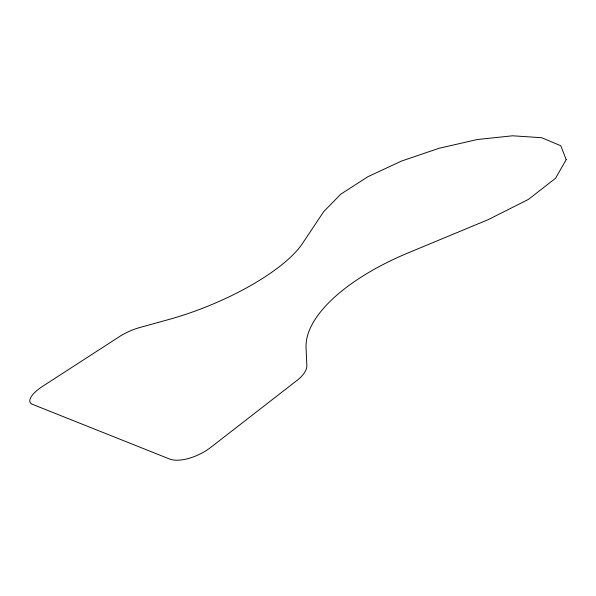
<?xml version="1.0" encoding="UTF-8"?>
<svg xmlns="http://www.w3.org/2000/svg" width="596" height="596" viewBox="0 0 596 596"><rect width="100%" height="100%" fill="white"/><g stroke="black" fill="none" stroke-linecap="round" stroke-linejoin="round"><path stroke-width="0.89" d="M566.2 159.676L555.502 178.308L528.488 199.369L488.169 219.663L408.327 252.823A163.602 71.133 -16.7 0 0 306.083 348.399L306.843 365.527A33.599 14.781 -22.5 0 1 298.373 379.361L210.768 447.373A31.342 14.304 -25.8 0 1 169.577 459.017L32.452 404.326A26.179 9.231 -26.5 0 1 42.502 386.402L120.824 335.727A28.384 9.968 -24.4 0 1 139.74 327.539L168.012 319.724A121.055 38.472 -22.3 0 0 302.381 243.63L323.643 211.699L340.852 194.132L367.799 176.751L401.525 161.054L438.999 148.3L477.105 139.561L512.545 135.791L541.697 137.721L560.776 145.759L566.2 159.676"/></g></svg>
